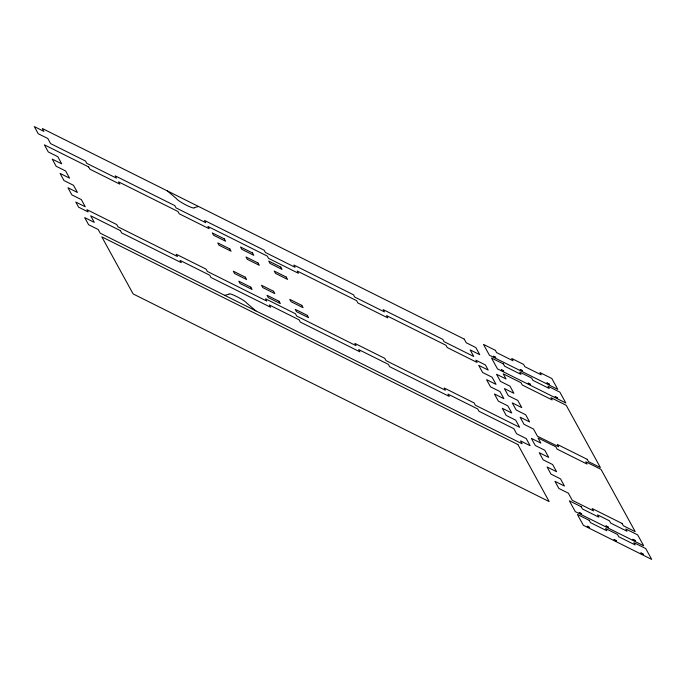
<?xml version="1.0" encoding="UTF-8"?>
<svg xmlns="http://www.w3.org/2000/svg" width="686" height="686" viewBox="0 0 686 686"><rect width="100%" height="100%" fill="white"/><g stroke="black" fill="none" stroke-linecap="round" stroke-linejoin="round"><path stroke-width="1.03" d="M495.704 357.457L493.345 356.205L495.729 357.406M522.518 370.843L520.185 369.531L522.543 370.8M546.982 382.917L549.366 384.186M549.34 384.229L546.982 382.977M557.384 397.863L555.025 396.619L557.409 397.82M587.267 526.205L589.634 527.508L587.276 526.282M198.58 206.495L194.335 207.584A10.17 1.363 28.1 0 1 186.601 205.286A10.17 1.363 28.1 0 1 176.508 198.683L167.418 190.94M224.734 295.349L228.978 294.26A10.17 1.363 28.1 0 1 236.713 296.566A10.17 1.363 28.1 0 1 246.806 303.161L255.904 310.904M501.406 369.78L503.764 371.092L501.457 369.78M528.229 383.165L530.578 384.477L528.246 383.165M579.233 512.562L581.591 513.865L579.284 512.562M606.055 525.948L608.405 527.251L606.072 525.948M614.099 539.59L616.448 540.894L614.124 539.582M632.869 539.333L635.227 540.637L632.869 539.333M640.921 552.976L643.271 554.279L640.921 552.976M587.207 459.32L557.332 444.442L558.644 446.749L537.438 436.185L533.528 429.059L524.018 424.317L520.099 417.182L529.609 421.924L525.665 414.747L516.164 410.005L512.245 402.871L521.754 407.613L517.81 400.435L508.3 395.693L504.39 388.559L513.9 393.301L509.955 386.132L500.446 381.382L496.527 374.247L506.036 378.998L503.207 373.836L521.034 382.737L522.295 385.018L552.187 399.938L550.935 397.657L566.207 405.28L600.387 467.543L588.511 461.635L587.207 459.32M622.048 523.435L592.172 508.558L593.476 510.864L572.27 500.3L568.36 493.174L558.85 488.432L554.931 481.298L564.441 486.04L560.505 478.862L550.995 474.12L547.076 466.986L556.586 471.728L552.65 464.551L543.14 459.809L539.222 452.674L548.731 457.416L544.795 450.248L535.286 445.497L531.367 438.363L540.877 443.113L538.047 437.951L555.874 446.852L557.126 449.133L587.019 464.053L585.767 461.772L601.039 469.396L635.219 531.659L623.351 525.75L622.048 523.435M495.361 350.306L483.467 344.381L489.435 355.237L557.787 389.356L551.818 378.492L539.933 372.558L541.185 374.839L524.841 366.684L523.59 364.403L511.705 358.469L512.957 360.75L496.613 352.595L495.361 350.306M464.208 339.081L42.318 128.505L43.895 131.378L34.3 126.593L38.219 133.719L47.814 138.512L50.627 143.631L85.484 161.03L86.736 163.311L116.449 178.146L115.197 175.856L174.81 205.611L176.062 207.892L205.783 222.727L204.531 220.446L264.136 250.201L265.396 252.482L295.109 267.317L293.857 265.028L353.47 294.783L354.722 297.064L384.443 311.898L383.182 309.618L442.796 339.373L444.048 341.654L473.769 356.488L470.15 349.903L479.754 354.688L475.835 347.553L466.24 342.768L464.208 339.081M503.404 363.949L491.519 358.015L497.479 368.879L565.83 402.991L559.862 392.135L547.977 386.201L549.229 388.482L532.885 380.327L531.633 378.037L519.748 372.104L521 374.393L504.656 366.23L503.404 363.949M88.657 166.93L44.376 144.823L48.277 151.932L57.787 156.674L61.731 163.851L52.222 159.109L56.132 166.244L65.642 170.986L69.586 178.163L60.076 173.421L63.987 180.555L73.496 185.297L77.441 192.474L67.931 187.732L71.85 194.867L81.36 199.609L85.296 206.786L75.786 202.044L78.607 207.181L88.117 211.923L86.865 209.642L116.757 224.562L118.009 226.843L177.442 256.513L176.191 254.223L206.092 269.144L207.344 271.433L266.777 301.094L265.525 298.813L295.417 313.734L296.669 316.014L356.103 345.684L354.851 343.394L384.743 358.315L385.995 360.604L445.437 390.265L444.176 387.984L474.077 402.905L475.329 405.186L519.611 427.284L515.709 420.184L506.199 415.433L502.255 408.256L511.765 413.006L507.846 405.872L498.336 401.121L494.4 393.944L503.91 398.695L499.991 391.56L490.481 386.818L486.546 379.641L496.055 384.383L492.136 377.249L482.627 372.507L478.691 365.329L488.2 370.071L485.379 364.935L475.87 360.193L477.122 362.474L447.229 347.553L445.969 345.272L386.535 315.603L387.787 317.884L357.895 302.963L356.643 300.682L297.21 271.021L298.461 273.302L268.569 258.382L267.317 256.101L207.884 226.431L209.136 228.712L179.235 213.792L177.983 211.511L118.549 181.85L119.801 184.131L89.909 169.21L88.657 166.93M224.331 238.908L212.266 232.888L213.543 235.212L225.608 241.232L224.331 238.908M252.559 252.997L240.494 246.977L241.772 249.301L253.837 255.329L252.559 252.997M280.797 267.094L268.732 261.066L270.001 263.398L282.066 269.418L280.797 267.094M229.81 248.898L217.745 242.878L219.023 245.202L231.088 251.222L229.81 248.898M258.047 262.987L245.982 256.967L247.26 259.291L259.325 265.31L258.047 262.987M286.276 277.075L274.211 271.056L275.489 273.38L287.554 279.408L286.276 277.075M245.348 277.195L233.283 271.176L234.561 273.5L246.626 279.519L245.348 277.195M273.577 291.284L261.512 285.265L262.789 287.588L274.854 293.617L273.577 291.284M301.814 305.381L289.749 299.353L291.027 301.677L303.092 307.705L301.814 305.381M250.836 287.185L238.771 281.166L240.049 283.49L252.114 289.509L250.836 287.185M279.065 301.274L267 295.254L268.277 297.578L280.342 303.598L279.065 301.274M307.294 315.363L295.229 309.343L296.506 311.667L308.571 317.687L307.294 315.363M120.393 230.633L90.672 215.798L94.291 222.384L84.687 217.591L88.605 224.725L98.201 229.518L100.233 233.206L522.123 443.782L520.545 440.901L530.141 445.694L526.222 438.56L516.627 433.766L513.814 428.656L478.957 411.257L477.705 408.976L447.992 394.141L449.244 396.422L389.631 366.676L388.379 364.386L358.658 349.56L359.91 351.841L300.305 322.086L299.045 319.805L269.332 304.97L270.584 307.251L210.971 277.504L209.719 275.215L180.006 260.388L181.258 262.669L121.645 232.914L120.393 230.633M517.853 444.519L101.811 236.867L133.144 293.942L549.177 501.595L517.853 444.519M581.231 506.731L569.346 500.797L575.305 511.653L643.657 545.773L637.688 534.909L625.803 528.975L627.055 531.256L610.712 523.101L609.46 520.82L597.575 514.886L598.827 517.167L582.483 509.012L581.231 506.731M589.274 520.365L577.389 514.431L583.349 525.296L651.7 559.407L645.74 548.551L633.847 542.617L635.107 544.898L618.755 536.744L617.503 534.463L605.618 528.529L606.87 530.81L590.526 522.655L589.274 520.365"/></g></svg>
